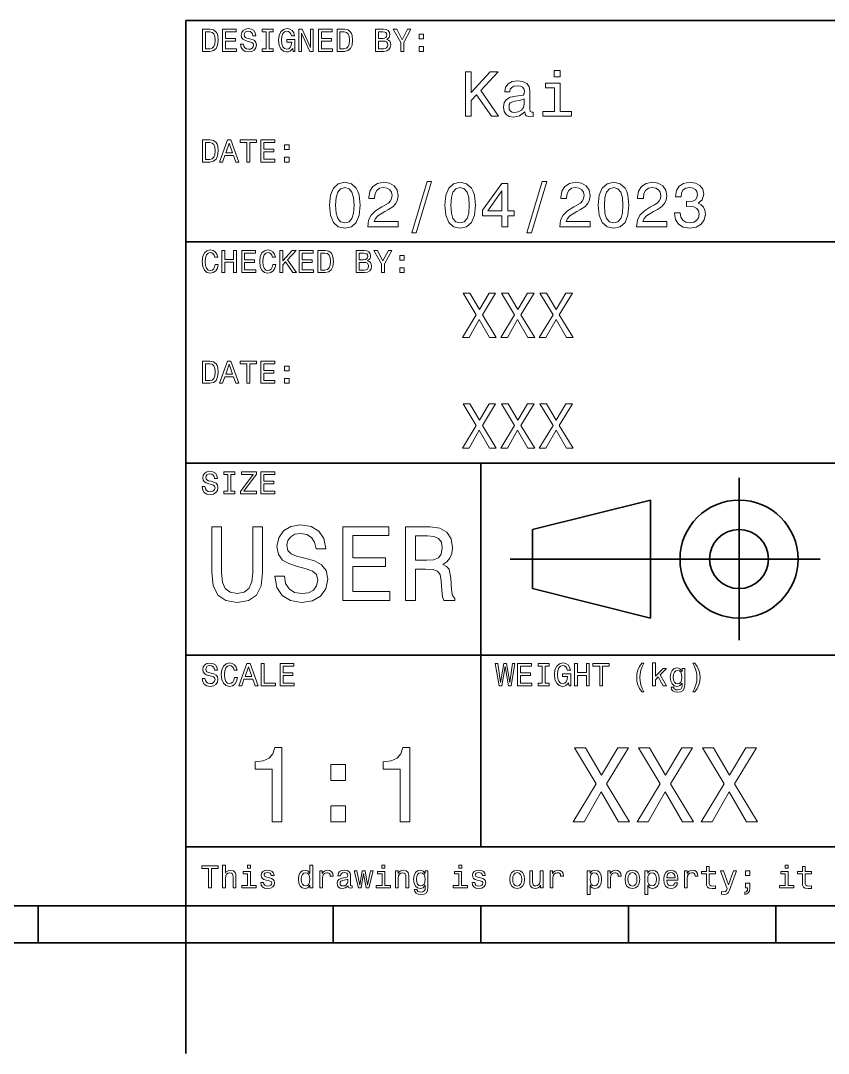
# Model space of a CAD drawing. Extents: x 0 to 400, y 0 to 350.
# Drawn here: x 188.8 to 243.6, y 0 to 70 of the extents above; entities that cross this region are included whole.
import ezdxf

# ---------------------------------------------------------------- set-up
doc = ezdxf.new("R2010")
doc.units = 0

msp = doc.modelspace()

# ---------------------------------------------------------------- linework, layer by layer
at = {"color": 7, "lineweight": 35}
for p, q in [((200, 10), (200, 70)), ((200, 70), (390, 70)), ((200, 55), (245, 55)), ((200, 40), (245, 40)), ((220, 14), (220, 40)), ((237.5, 28), (237.5, 39)), ((223.5, 35.5), (231.5, 37.5)), ((231.5, 37.5), (231.5, 29.5)), ((223.5, 31.5), (223.5, 35.5)), ((222, 33.5), (243, 33.5)), ((231.5, 29.5), (223.5, 31.5)), ((200, 27), (245, 27)), ((200, 14), (365, 14)), ((10, 10), (390, 10)), ((190, 10), (190, 7.5)), ((200, 10), (200, 0)), ((200, 10), (390, 10)), ((210, 10), (210, 7.5)), ((220, 10), (220, 7.5)), ((230, 10), (230, 7.5)), ((240, 10), (240, 7.5)), ((100, 7.5), (300, 7.5))]:
    msp.add_line(p, q, dxfattribs=at)
at = {"color": 7, "lineweight": 13}
for points in [[(201.648422, 69.418587), (201.149139, 69.418587), (201.149139, 67.918587), (201.648422, 67.918587), (201.884003, 67.966141), (202.059082, 68.110947), (202.167145, 68.346542), (202.206055, 68.668587), (202.171463, 68.997116), (202.128235, 69.126801), (202.067719, 69.230545), (201.892654, 69.371033), (201.778091, 69.405617)], [(202.497833, 67.918587), (203.448853, 67.918587), (203.448853, 68.100143), (202.696686, 68.100143), (202.696686, 68.60807), (203.366714, 68.60807), (203.366714, 68.78746), (202.696686, 68.78746), (202.696686, 69.23703), (203.431549, 69.23703), (203.431549, 69.418587), (202.497833, 69.418587)], [(203.911377, 68.413544), (203.714691, 68.413544), (203.757919, 68.184441), (203.865997, 68.015846), (204.032425, 67.914261), (204.257202, 67.877518), (204.479828, 67.912102), (204.646255, 68.007202), (204.752167, 68.156342), (204.791061, 68.353027), (204.758652, 68.530258), (204.667862, 68.644814), (204.520889, 68.720459), (204.324203, 68.776657), (204.155624, 68.817719), (204.045395, 68.865273), (203.982712, 68.934441), (203.963257, 69.042503), (203.982712, 69.139771), (204.03891, 69.213257), (204.125366, 69.26297), (204.244232, 69.280258), (204.36528, 69.258644), (204.460373, 69.200287), (204.523056, 69.103027), (204.553314, 68.971184), (204.75, 68.971184), (204.75, 68.975502), (204.715424, 69.178673), (204.613831, 69.329971), (204.453888, 69.425072), (204.237747, 69.457489), (204.043228, 69.425072), (203.891937, 69.33429), (203.794662, 69.193802), (203.760086, 69.012245), (203.788177, 68.850143), (203.870316, 68.739914), (204, 68.666428), (204.177231, 68.610229), (204.35231, 68.560516), (204.484146, 68.51297), (204.564117, 68.443802), (204.592224, 68.331413), (204.566284, 68.216858), (204.499283, 68.130402), (204.39769, 68.07637), (204.265854, 68.059074), (204.118881, 68.082855), (204.006485, 68.152016), (203.935165, 68.264404)], [(205.454605, 68.100143), (205.177948, 68.100143), (205.177948, 67.918587), (205.930115, 67.918587), (205.930115, 68.100143), (205.653458, 68.100143), (205.653458, 69.23703), (205.930115, 69.23703), (205.930115, 69.418587), (205.177948, 69.418587), (205.177948, 69.23703), (205.454605, 69.23703)], [(207.250717, 68.119598), (207.28746, 67.918587), (207.395538, 67.918587), (207.395538, 68.729103), (206.848709, 68.729103), (206.848709, 68.545387), (207.185883, 68.545387), (207.185883, 68.532417), (207.159943, 68.333572), (207.090775, 68.1866), (206.984863, 68.093658), (206.853027, 68.0634), (206.706055, 68.102303), (206.591492, 68.219017), (206.518005, 68.411385), (206.492081, 68.675072), (206.515854, 68.9366), (206.58934, 69.12896), (206.706055, 69.245674), (206.863831, 69.286743), (206.971909, 69.265129), (207.060516, 69.204613), (207.125366, 69.103027), (207.162109, 68.966858), (207.376083, 68.966858), (207.319885, 69.174347), (207.213974, 69.329971), (207.064835, 69.425072), (206.876801, 69.459656), (206.630402, 69.405617), (206.444519, 69.247841), (206.325653, 68.999275), (206.284576, 68.668587), (206.325653, 68.335732), (206.444519, 68.087173), (206.619598, 67.92939), (206.840057, 67.877518), (206.963257, 67.894814), (207.073486, 67.938042), (207.168594, 68.013687)], [(207.663544, 67.918587), (207.842941, 67.918587), (207.842941, 69.148415), (208.417862, 67.918587), (208.649139, 67.918587), (208.649139, 69.418587), (208.467575, 69.418587), (208.467575, 68.188759), (207.899139, 69.418587), (207.663544, 69.418587)], [(209.003601, 67.918587), (209.954605, 67.918587), (209.954605, 68.100143), (209.202454, 68.100143), (209.202454, 68.60807), (209.872482, 68.60807), (209.872482, 68.78746), (209.202454, 68.78746), (209.202454, 69.23703), (209.937317, 69.23703), (209.937317, 69.418587), (209.003601, 69.418587)], [(210.756485, 69.418587), (210.257202, 69.418587), (210.257202, 67.918587), (210.756485, 67.918587), (210.992081, 67.966141), (211.167145, 68.110947), (211.275223, 68.346542), (211.314117, 68.668587), (211.279541, 68.997116), (211.236313, 69.126801), (211.175797, 69.230545), (211.000717, 69.371033), (210.886169, 69.405617)], [(213.631119, 68.729103), (213.782425, 68.854469), (213.82132, 68.938759), (213.83429, 69.042503), (213.806198, 69.204613), (213.721909, 69.321327), (213.585739, 69.392647), (213.395538, 69.418587), (212.861679, 69.418587), (212.861679, 67.918587), (213.425797, 67.918587), (213.626801, 67.948845), (213.77594, 68.03746), (213.868881, 68.177956), (213.901306, 68.368156), (213.881851, 68.495674), (213.829971, 68.601585), (213.745682, 68.67939)], [(214.77449, 67.918587), (214.77449, 68.525932), (215.267288, 69.420746), (215.042511, 69.420746), (214.672913, 68.709656), (214.298996, 69.420746), (214.059082, 69.420746), (214.573486, 68.51297), (214.573486, 67.918587)], [(201.633286, 69.239189), (201.797546, 69.206772), (201.909943, 69.107346), (201.976944, 68.930115), (201.998566, 68.668587), (201.974777, 68.415703), (201.907776, 68.238472), (201.793228, 68.132561), (201.633286, 68.097984), (201.350143, 68.097984), (201.350143, 69.239189)], [(210.741348, 69.239189), (210.905624, 69.206772), (211.018005, 69.107346), (211.085022, 68.930115), (211.106628, 68.668587), (211.082855, 68.415703), (211.015854, 68.238472), (210.901291, 68.132561), (210.741348, 68.097984), (210.458221, 68.097984), (210.458221, 69.239189)], [(213.354462, 68.796112), (213.060516, 68.796112), (213.060516, 69.239189), (213.371765, 69.239189), (213.48848, 69.226227), (213.570602, 69.187317), (213.620316, 69.120316), (213.637604, 69.020889), (213.618164, 68.921471), (213.566284, 68.852303), (213.477661, 68.809074)], [(213.402023, 68.097984), (213.060516, 68.097984), (213.060516, 68.614555), (213.382568, 68.614555), (213.518738, 68.599426), (213.615997, 68.554031), (213.674347, 68.476227), (213.693802, 68.363831), (213.674347, 68.244957), (213.620316, 68.162827), (213.529541, 68.113113)], [(215.814117, 68.757202), (216.112396, 68.757202), (216.112396, 69.079247), (215.814117, 69.079247)], [(215.814117, 67.918587), (216.112396, 67.918587), (216.112396, 68.240631), (215.814117, 68.240631)], [(218.959656, 63.520172), (219.357346, 63.520172), (219.357346, 64.587898), (219.711823, 64.9683), (220.719025, 63.520172), (221.203171, 63.520172), (219.992798, 65.257927), (221.168594, 66.520172), (220.641205, 66.520172), (219.357346, 65.132561), (219.357346, 66.520172), (218.959656, 66.520172)], [(225.383286, 66.623917), (224.981262, 66.623917), (224.981262, 66.191643), (225.383286, 66.191643)], [(222.984146, 63.822765), (222.984146, 63.809799), (223.005768, 63.662823), (223.070602, 63.559078), (223.342941, 63.476944), (223.554749, 63.511528), (223.554749, 63.805473), (223.463974, 63.792507), (223.342941, 63.848701), (223.32132, 64.021614), (223.32132, 65.223343), (223.269455, 65.530258), (223.118164, 65.746399), (222.854462, 65.876083), (222.482712, 65.92363), (222.119598, 65.871758), (221.851593, 65.724785), (221.682999, 65.495674), (221.626801, 65.193085), (221.626801, 65.167145), (221.968307, 65.167145), (221.998566, 65.348701), (222.093658, 65.478386), (222.249283, 65.556198), (222.469742, 65.586456), (222.681564, 65.564842), (222.832855, 65.5), (222.92363, 65.387604), (222.953888, 65.231987), (222.9366, 65.05043), (222.867432, 64.959656), (222.694519, 64.916428), (222.370316, 64.881844), (221.998566, 64.804031), (221.734879, 64.665703), (221.579254, 64.44957), (221.531708, 64.129684), (221.574936, 63.844379), (221.708939, 63.632565), (221.925079, 63.498558), (222.223343, 63.451008), (222.625366, 63.541786)], [(225.370316, 63.840057), (225.370316, 65.763687), (224.393372, 65.763687), (224.393372, 65.439484), (224.989914, 65.439484), (224.989914, 63.840057), (224.211823, 63.840057), (224.211823, 63.520172), (226.157059, 63.520172), (226.157059, 63.840057)], [(222.940918, 64.332855), (222.889053, 64.10807), (222.750717, 63.935158), (222.543228, 63.822765), (222.288177, 63.783859), (222.123917, 63.805473), (222.007202, 63.874638), (221.933716, 63.995678), (221.912109, 64.164261), (221.929398, 64.315559), (221.998566, 64.42363), (222.275223, 64.54467), (222.625366, 64.596542), (222.940918, 64.700287)], [(201.648422, 61.918587), (201.149139, 61.918587), (201.149139, 60.418587), (201.648422, 60.418587), (201.884003, 60.466137), (202.059082, 60.61095), (202.167145, 60.846542), (202.206055, 61.168587), (202.171463, 61.497116), (202.128235, 61.626801), (202.067719, 61.730545), (201.892654, 61.871037), (201.778091, 61.905617)], [(201.633286, 61.739193), (201.797546, 61.706772), (201.909943, 61.607349), (201.976944, 61.430115), (201.998566, 61.168587), (201.974777, 60.915707), (201.907776, 60.738472), (201.793228, 60.632565), (201.633286, 60.59798), (201.350143, 60.59798), (201.350143, 61.739193)], [(202.294662, 60.418587), (202.493515, 60.418587), (202.651291, 60.859509), (203.25, 60.859509), (203.407776, 60.418587), (203.610947, 60.418587), (203.061966, 61.92075), (202.841492, 61.92075)], [(202.720459, 61.043228), (202.951736, 61.704609), (203.182999, 61.043228)], [(204.153458, 60.418587), (204.35231, 60.418587), (204.35231, 61.73703), (204.806198, 61.73703), (204.806198, 61.918587), (203.697403, 61.918587), (203.697403, 61.73703), (204.153458, 61.73703)], [(205.100143, 60.418587), (206.051147, 60.418587), (206.051147, 60.600143), (205.298996, 60.600143), (205.298996, 61.108067), (205.969025, 61.108067), (205.969025, 61.287464), (205.298996, 61.287464), (205.298996, 61.73703), (206.033859, 61.73703), (206.033859, 61.918587), (205.100143, 61.918587)], [(206.706055, 61.257202), (207.004318, 61.257202), (207.004318, 61.57925), (206.706055, 61.57925)], [(206.706055, 60.418587), (207.004318, 60.418587), (207.004318, 60.740631), (206.706055, 60.740631)], [(209.747833, 57.485592), (209.812668, 56.806915), (210.015839, 56.322765), (210.340042, 56.028816), (210.789612, 55.933716), (211.234863, 56.028816), (211.559067, 56.322765), (211.757919, 56.806915), (211.827087, 57.485592), (211.757919, 58.159943), (211.675781, 58.427952), (211.559067, 58.648415), (211.234863, 58.942364), (210.789612, 59.041786), (210.340042, 58.942364), (210.015839, 58.644093), (209.812668, 58.159943)], [(212.337173, 56.020172), (214.399124, 56.020172), (214.399124, 56.39193), (212.76944, 56.39193), (212.860229, 56.5951), (213.015839, 56.763687), (213.495667, 57.070606), (213.750717, 57.200287), (214.036011, 57.386166), (214.239182, 57.602306), (214.355896, 57.857349), (214.399124, 58.146973), (214.325638, 58.510086), (214.122467, 58.795387), (213.811234, 58.976944), (213.40921, 59.041786), (212.994232, 58.9683), (212.678665, 58.765129), (212.475494, 58.440922), (212.406326, 58.012966), (212.406326, 57.95245), (212.799698, 57.95245), (212.799698, 57.98703), (212.838608, 58.280979), (212.955322, 58.497116), (213.141205, 58.635445), (213.387604, 58.682995), (213.638321, 58.639771), (213.824203, 58.5317), (213.945236, 58.363113), (213.988464, 58.151295), (213.958206, 57.95245), (213.876068, 57.783859), (213.737747, 57.636887), (213.547546, 57.507202), (213.292496, 57.368874), (212.868866, 57.100864), (212.570602, 56.815559), (212.393356, 56.469738), (212.337173, 56.033142)], [(215.31987, 55.618156), (215.618149, 55.618156), (216.664261, 59.102306), (216.361664, 59.102306)], [(217.554749, 57.485592), (217.619583, 56.806915), (217.822754, 56.322765), (218.146973, 56.028816), (218.596527, 55.933716), (219.041779, 56.028816), (219.365982, 56.322765), (219.564835, 56.806915), (219.634003, 57.485592), (219.564835, 58.159943), (219.482697, 58.427952), (219.365982, 58.648415), (219.041779, 58.942364), (218.596527, 59.041786), (218.146973, 58.942364), (217.822754, 58.644093), (217.619583, 58.159943)], [(221.436584, 56.020172), (221.825638, 56.020172), (221.825638, 56.763687), (222.253601, 56.763687), (222.253601, 57.109509), (221.825638, 57.109509), (221.825638, 58.95533), (221.432266, 58.95533), (220.118149, 57.144093), (220.118149, 56.763687), (221.436584, 56.763687)], [(223.126801, 55.618156), (223.425064, 55.618156), (224.471176, 59.102306), (224.168579, 59.102306)], [(225.348694, 56.020172), (227.41066, 56.020172), (227.41066, 56.39193), (225.780975, 56.39193), (225.87175, 56.5951), (226.027374, 56.763687), (226.507202, 57.070606), (226.762238, 57.200287), (227.047546, 57.386166), (227.250717, 57.602306), (227.367432, 57.857349), (227.41066, 58.146973), (227.337173, 58.510086), (227.134003, 58.795387), (226.822754, 58.976944), (226.420746, 59.041786), (226.005753, 58.9683), (225.690186, 58.765129), (225.48703, 58.440922), (225.417862, 58.012966), (225.417862, 57.95245), (225.811234, 57.95245), (225.811234, 57.98703), (225.850128, 58.280979), (225.966858, 58.497116), (226.152725, 58.635445), (226.399124, 58.682995), (226.649841, 58.639771), (226.835724, 58.5317), (226.956757, 58.363113), (227, 58.151295), (226.969727, 57.95245), (226.887604, 57.783859), (226.749268, 57.636887), (226.559067, 57.507202), (226.304031, 57.368874), (225.880402, 57.100864), (225.582123, 56.815559), (225.404892, 56.469738), (225.348694, 56.033142)], [(227.963974, 57.485592), (228.028809, 56.806915), (228.231979, 56.322765), (228.556183, 56.028816), (229.005753, 55.933716), (229.451004, 56.028816), (229.775208, 56.322765), (229.97406, 56.806915), (230.043213, 57.485592), (229.97406, 58.159943), (229.891922, 58.427952), (229.775208, 58.648415), (229.451004, 58.942364), (229.005753, 59.041786), (228.556183, 58.942364), (228.231979, 58.644093), (228.028809, 58.159943)], [(230.553314, 56.020172), (232.615265, 56.020172), (232.615265, 56.39193), (230.98558, 56.39193), (231.076355, 56.5951), (231.231979, 56.763687), (231.711807, 57.070606), (231.966858, 57.200287), (232.252151, 57.386166), (232.455322, 57.602306), (232.572037, 57.857349), (232.615265, 58.146973), (232.541779, 58.510086), (232.338608, 58.795387), (232.027374, 58.976944), (231.625351, 59.041786), (231.210373, 58.9683), (230.894806, 58.765129), (230.691635, 58.440922), (230.622467, 58.012966), (230.622467, 57.95245), (231.015839, 57.95245), (231.015839, 57.98703), (231.054749, 58.280979), (231.171463, 58.497116), (231.357346, 58.635445), (231.603745, 58.682995), (231.854462, 58.639771), (232.040344, 58.5317), (232.161377, 58.363113), (232.204605, 58.151295), (232.174347, 57.95245), (232.092209, 57.783859), (231.953888, 57.636887), (231.763687, 57.507202), (231.508636, 57.368874), (231.085007, 57.100864), (230.786743, 56.815559), (230.609497, 56.469738), (230.553314, 56.033142)], [(233.121033, 56.962536), (233.121033, 56.932278), (233.190201, 56.517292), (233.393372, 56.206051), (233.713257, 56.007202), (234.136887, 55.933716), (234.586456, 56.007202), (234.92363, 56.197407), (235.139771, 56.5), (235.217575, 56.88905), (235.182983, 57.144093), (235.087891, 57.351585), (234.932266, 57.511528), (234.724777, 57.628242), (235.005753, 57.861671), (235.105179, 58.233429), (235.040344, 58.570606), (234.854462, 58.825649), (234.551865, 58.985592), (234.136887, 59.041786), (233.747833, 58.972622), (233.449554, 58.782421), (233.255035, 58.479828), (233.190201, 58.077808), (233.190201, 58.04755), (233.574921, 58.04755), (233.609497, 58.324207), (233.721893, 58.523056), (233.903458, 58.644093), (234.158493, 58.687321), (234.383286, 58.652737), (234.547546, 58.561958), (234.646973, 58.414986), (234.685867, 58.216137), (234.646973, 58.004322), (234.543228, 57.861671), (234.361664, 57.775215), (234.115265, 57.749279), (233.946686, 57.753601), (233.946686, 57.412102), (234.158493, 57.42075), (234.430832, 57.381844), (234.634003, 57.278099), (234.755035, 57.109509), (234.798264, 56.88905), (234.750717, 56.638329), (234.625351, 56.45245), (234.426514, 56.335735), (234.162811, 56.296829), (233.890488, 56.340057), (233.691635, 56.469738), (233.566284, 56.677231), (233.518723, 56.962536)], [(210.162811, 57.485592), (210.197403, 58.008644), (210.305466, 58.384727), (210.499985, 58.605186), (210.789612, 58.682995), (211.074921, 58.605186), (211.26944, 58.384727), (211.377518, 58.008644), (211.412094, 57.485592), (211.377518, 56.958214), (211.26944, 56.58213), (211.074921, 56.361671), (210.789612, 56.288185), (210.499985, 56.361671), (210.305466, 56.58213), (210.197403, 56.958214)], [(217.969727, 57.485592), (218.004318, 58.008644), (218.112381, 58.384727), (218.306915, 58.605186), (218.596527, 58.682995), (218.881836, 58.605186), (219.076355, 58.384727), (219.184433, 58.008644), (219.219009, 57.485592), (219.184433, 56.958214), (219.076355, 56.58213), (218.881836, 56.361671), (218.596527, 56.288185), (218.306915, 56.361671), (218.112381, 56.58213), (218.004318, 56.958214)], [(220.481262, 57.109509), (221.436584, 58.453888), (221.436584, 57.109509)], [(228.378952, 57.485592), (228.413544, 58.008644), (228.521606, 58.384727), (228.716125, 58.605186), (229.005753, 58.682995), (229.291061, 58.605186), (229.48558, 58.384727), (229.593658, 58.008644), (229.628235, 57.485592), (229.593658, 56.958214), (229.48558, 56.58213), (229.291061, 56.361671), (229.005753, 56.288185), (228.716125, 56.361671), (228.521606, 56.58213), (228.413544, 56.958214)], [(202.000717, 53.476223), (201.957489, 53.294666), (201.886169, 53.164986), (201.786743, 53.085014), (201.670029, 53.059078), (201.529541, 53.09798), (201.419312, 53.214695), (201.345825, 53.4049), (201.322052, 53.668587), (201.345825, 53.930115), (201.417145, 54.122478), (201.527374, 54.239193), (201.670029, 54.280258), (201.773773, 54.258644), (201.862396, 54.198124), (201.931549, 54.100864), (201.979111, 53.966858), (202.184433, 53.966858), (202.119598, 54.172188), (202.007202, 54.327808), (201.853745, 54.425072), (201.670029, 54.459652), (201.440918, 54.405617), (201.265854, 54.254322), (201.153458, 54.005764), (201.114548, 53.668587), (201.153458, 53.331409), (201.265854, 53.082851), (201.440918, 52.929394), (201.670029, 52.877522), (201.871033, 52.918587), (202.033142, 53.033138), (202.14769, 53.22118), (202.208206, 53.476223)], [(202.450287, 52.918587), (202.651291, 52.918587), (202.651291, 53.623199), (203.252167, 53.623199), (203.252167, 52.918587), (203.451004, 52.918587), (203.451004, 54.418587), (203.252167, 54.418587), (203.252167, 53.806915), (202.651291, 53.806915), (202.651291, 54.418587), (202.450287, 54.418587)], [(203.798996, 52.918587), (204.75, 52.918587), (204.75, 53.100143), (203.997833, 53.100143), (203.997833, 53.608067), (204.667862, 53.608067), (204.667862, 53.787464), (203.997833, 53.787464), (203.997833, 54.23703), (204.732712, 54.23703), (204.732712, 54.418587), (203.798996, 54.418587)], [(205.904175, 53.476223), (205.860947, 53.294666), (205.789627, 53.164986), (205.690201, 53.085014), (205.573486, 53.059078), (205.432999, 53.09798), (205.322769, 53.214695), (205.249283, 53.4049), (205.22551, 53.668587), (205.249283, 53.930115), (205.320602, 54.122478), (205.430832, 54.239193), (205.573486, 54.280258), (205.677231, 54.258644), (205.765854, 54.198124), (205.835022, 54.100864), (205.882568, 53.966858), (206.087891, 53.966858), (206.023056, 54.172188), (205.91066, 54.327808), (205.757202, 54.425072), (205.573486, 54.459652), (205.344376, 54.405617), (205.169312, 54.254322), (205.056915, 54.005764), (205.018005, 53.668587), (205.056915, 53.331409), (205.169312, 53.082851), (205.344376, 52.929394), (205.573486, 52.877522), (205.77449, 52.918587), (205.9366, 53.033138), (206.051147, 53.22118), (206.111679, 53.476223)], [(206.386169, 52.918587), (206.585022, 52.918587), (206.585022, 53.45245), (206.762253, 53.642651), (207.265854, 52.918587), (207.507919, 52.918587), (206.90274, 53.787464), (207.490631, 54.418587), (207.226944, 54.418587), (206.585022, 53.724781), (206.585022, 54.418587), (206.386169, 54.418587)], [(207.702454, 52.918587), (208.653458, 52.918587), (208.653458, 53.100143), (207.901291, 53.100143), (207.901291, 53.608067), (208.57132, 53.608067), (208.57132, 53.787464), (207.901291, 53.787464), (207.901291, 54.23703), (208.636169, 54.23703), (208.636169, 54.418587), (207.702454, 54.418587)], [(209.455338, 54.418587), (208.956055, 54.418587), (208.956055, 52.918587), (209.455338, 52.918587), (209.690918, 52.966137), (209.865997, 53.11095), (209.97406, 53.346542), (210.01297, 53.668587), (209.978394, 53.997116), (209.935165, 54.126801), (209.874634, 54.230545), (209.69957, 54.371037), (209.585022, 54.405617)], [(209.440201, 54.239193), (209.604462, 54.206772), (209.716858, 54.107349), (209.783859, 53.930115), (209.805481, 53.668587), (209.781708, 53.415707), (209.714691, 53.238472), (209.600143, 53.132565), (209.440201, 53.09798), (209.157059, 53.09798), (209.157059, 54.239193)], [(212.329971, 53.729107), (212.481262, 53.854465), (212.520172, 53.938759), (212.533142, 54.042507), (212.505051, 54.204609), (212.420746, 54.321323), (212.284576, 54.392651), (212.094376, 54.418587), (211.560516, 54.418587), (211.560516, 52.918587), (212.124634, 52.918587), (212.325653, 52.948845), (212.474792, 53.037464), (212.567719, 53.177952), (212.600143, 53.368153), (212.580688, 53.495678), (212.528824, 53.601585), (212.444519, 53.679394)], [(212.053314, 53.796108), (211.759369, 53.796108), (211.759369, 54.239193), (212.070602, 54.239193), (212.187317, 54.226223), (212.269455, 54.187317), (212.319168, 54.120316), (212.336456, 54.020893), (212.317001, 53.921467), (212.265137, 53.852303), (212.176514, 53.809078)], [(213.473343, 52.918587), (213.473343, 53.525936), (213.966141, 54.42075), (213.741364, 54.42075), (213.371765, 53.709652), (212.997833, 54.42075), (212.757919, 54.42075), (213.272339, 53.512966), (213.272339, 52.918587)], [(214.51297, 53.757202), (214.811249, 53.757202), (214.811249, 54.07925), (214.51297, 54.07925)], [(212.100861, 53.09798), (211.759369, 53.09798), (211.759369, 53.614552), (212.081421, 53.614552), (212.217575, 53.599422), (212.31485, 53.554035), (212.373199, 53.476223), (212.392654, 53.363831), (212.373199, 53.244957), (212.319168, 53.162823), (212.228394, 53.11311)], [(214.51297, 52.918587), (214.811249, 52.918587), (214.811249, 53.240631), (214.51297, 53.240631)], [(218.752167, 48.520172), (219.206055, 48.520172), (219.893372, 49.734871), (220.593658, 48.520172), (221.05188, 48.520172), (220.113831, 50.0634), (221.004318, 51.524494), (220.567719, 51.524494), (219.906342, 50.413544), (219.257919, 51.524494), (218.804031, 51.524494), (219.690201, 50.059078)], [(221.354462, 48.520172), (221.808365, 48.520172), (222.495682, 49.734871), (223.195969, 48.520172), (223.654175, 48.520172), (222.716141, 50.0634), (223.606628, 51.524494), (223.170029, 51.524494), (222.508652, 50.413544), (221.860229, 51.524494), (221.406342, 51.524494), (222.292511, 50.059078)], [(223.956772, 48.520172), (224.41066, 48.520172), (225.097977, 49.734871), (225.798279, 48.520172), (226.256485, 48.520172), (225.318451, 50.0634), (226.208939, 51.524494), (225.772339, 51.524494), (225.110947, 50.413544), (224.46254, 51.524494), (224.008652, 51.524494), (224.894806, 50.059078)], [(201.648422, 46.918587), (201.149139, 46.918587), (201.149139, 45.418587), (201.648422, 45.418587), (201.884003, 45.466137), (202.059082, 45.61095), (202.167145, 45.846542), (202.206055, 46.168587), (202.171463, 46.497116), (202.128235, 46.626801), (202.067719, 46.730545), (201.892654, 46.871037), (201.778091, 46.905617)], [(202.294662, 45.418587), (202.493515, 45.418587), (202.651291, 45.859509), (203.25, 45.859509), (203.407776, 45.418587), (203.610947, 45.418587), (203.061966, 46.92075), (202.841492, 46.92075)], [(204.153458, 45.418587), (204.35231, 45.418587), (204.35231, 46.73703), (204.806198, 46.73703), (204.806198, 46.918587), (203.697403, 46.918587), (203.697403, 46.73703), (204.153458, 46.73703)], [(205.100143, 45.418587), (206.051147, 45.418587), (206.051147, 45.600143), (205.298996, 45.600143), (205.298996, 46.108067), (205.969025, 46.108067), (205.969025, 46.287464), (205.298996, 46.287464), (205.298996, 46.73703), (206.033859, 46.73703), (206.033859, 46.918587), (205.100143, 46.918587)], [(201.633286, 46.739193), (201.797546, 46.706772), (201.909943, 46.607349), (201.976944, 46.430115), (201.998566, 46.168587), (201.974777, 45.915707), (201.907776, 45.738472), (201.793228, 45.632565), (201.633286, 45.59798), (201.350143, 45.59798), (201.350143, 46.739193)], [(202.720459, 46.043228), (202.951736, 46.704609), (203.182999, 46.043228)], [(206.706055, 46.257202), (207.004318, 46.257202), (207.004318, 46.57925), (206.706055, 46.57925)], [(206.706055, 45.418587), (207.004318, 45.418587), (207.004318, 45.740631), (206.706055, 45.740631)], [(218.752167, 41.020172), (219.206055, 41.020172), (219.893372, 42.234871), (220.593658, 41.020172), (221.05188, 41.020172), (220.113831, 42.5634), (221.004318, 44.024494), (220.567719, 44.024494), (219.906342, 42.913544), (219.257919, 44.024494), (218.804031, 44.024494), (219.690201, 42.559078)], [(221.354462, 41.020172), (221.808365, 41.020172), (222.495682, 42.234871), (223.195969, 41.020172), (223.654175, 41.020172), (222.716141, 42.5634), (223.606628, 44.024494), (223.170029, 44.024494), (222.508652, 42.913544), (221.860229, 44.024494), (221.406342, 44.024494), (222.292511, 42.559078)], [(223.956772, 41.020172), (224.41066, 41.020172), (225.097977, 42.234871), (225.798279, 41.020172), (226.256485, 41.020172), (225.318451, 42.5634), (226.208939, 44.024494), (225.772339, 44.024494), (225.110947, 42.913544), (224.46254, 44.024494), (224.008652, 44.024494), (224.894806, 42.559078)], [(201.309082, 38.413544), (201.112396, 38.413544), (201.155624, 38.184437), (201.263687, 38.01585), (201.430115, 37.914265), (201.654892, 37.877522), (201.877518, 37.912102), (202.043945, 38.007202), (202.149857, 38.156338), (202.188766, 38.353024), (202.156342, 38.530258), (202.065567, 38.64481), (201.918594, 38.720459), (201.721909, 38.776657), (201.553314, 38.817722), (201.443085, 38.865273), (201.380402, 38.934437), (201.360947, 39.042507), (201.380402, 39.139767), (201.4366, 39.213257), (201.523056, 39.262966), (201.641937, 39.280258), (201.76297, 39.258644), (201.858063, 39.200287), (201.920746, 39.103024), (201.951004, 38.97118), (202.14769, 38.97118), (202.14769, 38.975502), (202.113113, 39.178673), (202.01152, 39.329971), (201.851578, 39.425072), (201.635452, 39.457493), (201.440918, 39.425072), (201.289627, 39.334293), (201.192368, 39.193802), (201.157776, 39.012245), (201.185883, 38.850143), (201.268005, 38.739914), (201.39769, 38.666424), (201.574921, 38.610229), (201.75, 38.560516), (201.881851, 38.512966), (201.961823, 38.443802), (201.989914, 38.331409), (201.963974, 38.216858), (201.896973, 38.130402), (201.795395, 38.076366), (201.663544, 38.059078), (201.516571, 38.082851), (201.404175, 38.152016), (201.332855, 38.264408)], [(202.85231, 38.100143), (202.575653, 38.100143), (202.575653, 37.918587), (203.327805, 37.918587), (203.327805, 38.100143), (203.051147, 38.100143), (203.051147, 39.23703), (203.327805, 39.23703), (203.327805, 39.418587), (202.575653, 39.418587), (202.575653, 39.23703), (202.85231, 39.23703)], [(203.714691, 37.918587), (204.791061, 37.918587), (204.791061, 38.100143), (203.952454, 38.100143), (204.791061, 39.247837), (204.791061, 39.418587), (203.773056, 39.418587), (203.773056, 39.23703), (204.566284, 39.23703), (203.714691, 38.091496)], [(205.100143, 37.918587), (206.051147, 37.918587), (206.051147, 38.100143), (205.298996, 38.100143), (205.298996, 38.608067), (205.969025, 38.608067), (205.969025, 38.787464), (205.298996, 38.787464), (205.298996, 39.23703), (206.033859, 39.23703), (206.033859, 39.418587), (205.100143, 39.418587)], [(201.772339, 32.602306), (201.873199, 31.701729), (202.190201, 31.06052), (202.723343, 30.693085), (203.494247, 30.5634), (204.257935, 30.693085), (204.791077, 31.06052), (205.108078, 31.694525), (205.216141, 32.602306), (205.216141, 35.700287), (204.546112, 35.700287), (204.546112, 32.566284), (204.481277, 31.953892), (204.286743, 31.51441), (203.955338, 31.255043), (203.494247, 31.168589), (203.018738, 31.255043), (202.687317, 31.51441), (202.492798, 31.946686), (202.435165, 32.566284), (202.435165, 35.700287), (201.772339, 35.700287)], [(206.693085, 32.350143), (206.037476, 32.350143), (206.181564, 31.586456), (206.541794, 31.024496), (207.096542, 30.685879), (207.845825, 30.5634), (208.587906, 30.678675), (209.142654, 30.995678), (209.495682, 31.492796), (209.625366, 32.148415), (209.517303, 32.739193), (209.214706, 33.121037), (208.724792, 33.373199), (208.069168, 33.56052), (207.507202, 33.697407), (207.139771, 33.855907), (206.930847, 34.086456), (206.865997, 34.446686), (206.930847, 34.770893), (207.118164, 35.01585), (207.406342, 35.181557), (207.802597, 35.239193), (208.206055, 35.167149), (208.523056, 34.972622), (208.731995, 34.648415), (208.832855, 34.208935), (209.48848, 34.208935), (209.48848, 34.223343), (209.373199, 34.900578), (209.034592, 35.4049), (208.50145, 35.721901), (207.780991, 35.829971), (207.132568, 35.721901), (206.62825, 35.419308), (206.304047, 34.951008), (206.188766, 34.345821), (206.282425, 33.805477), (206.556198, 33.438042), (206.98848, 33.193085), (207.579254, 33.005764), (208.162827, 32.840057), (208.60231, 32.681557), (208.868881, 32.451008), (208.96254, 32.07637), (208.876083, 31.694525), (208.65274, 31.406342), (208.314133, 31.226225), (207.874649, 31.168589), (207.384735, 31.247839), (207.010086, 31.478386), (206.772339, 31.853027)], [(210.655624, 30.700289), (213.825653, 30.700289), (213.825653, 31.305475), (211.318451, 31.305475), (211.318451, 32.998558), (213.55188, 32.998558), (213.55188, 33.596542), (211.318451, 33.596542), (211.318451, 35.0951), (213.768021, 35.0951), (213.768021, 35.700287), (210.655624, 35.700287)], [(214.899139, 30.700289), (215.569168, 30.700289), (215.569168, 32.811241), (216.253601, 32.811241), (216.757935, 32.789627), (217.074936, 32.688763), (217.247849, 32.451008), (217.319885, 32.025936), (217.355911, 31.377522), (217.399139, 30.95245), (217.485596, 30.700289), (218.242081, 30.700289), (218.242081, 30.837177), (218.07637, 31.038906), (218.018738, 31.413546), (217.968307, 32.220463), (217.845825, 32.818443), (217.680115, 33.005764), (217.420746, 33.142651), (217.708939, 33.322765), (217.910675, 33.574928), (218.040344, 33.89193), (218.083572, 34.273777), (217.982712, 34.878963), (217.694534, 35.332855), (217.219025, 35.606628), (216.570618, 35.700287), (214.899139, 35.700287)], [(216.383286, 35.087898), (216.822769, 35.04467), (217.132568, 34.907784), (217.327087, 34.655621), (217.391937, 34.259365), (217.319885, 33.841499), (217.125366, 33.589336), (216.793945, 33.459656), (216.340057, 33.42363), (215.569168, 33.42363), (215.569168, 35.087898)], [(201.309082, 25.413544), (201.112396, 25.413544), (201.155624, 25.184437), (201.263687, 25.015848), (201.430115, 24.914265), (201.654892, 24.87752), (201.877518, 24.912102), (202.043945, 25.007204), (202.149857, 25.15634), (202.188766, 25.353025), (202.156342, 25.530258), (202.065567, 25.644812), (201.918594, 25.720461), (201.721909, 25.776655), (201.553314, 25.817722), (201.443085, 25.865273), (201.380402, 25.934437), (201.360947, 26.042505), (201.380402, 26.139769), (201.4366, 26.213255), (201.523056, 26.262968), (201.641937, 26.280258), (201.76297, 26.258644), (201.858063, 26.200287), (201.920746, 26.103025), (201.951004, 25.97118), (202.14769, 25.97118), (202.14769, 25.975504), (202.113113, 26.178673), (202.01152, 26.329969), (201.851578, 26.425072), (201.635452, 26.457491), (201.440918, 26.425072), (201.289627, 26.334293), (201.192368, 26.193804), (201.157776, 26.012247), (201.185883, 25.850143), (201.268005, 25.739912), (201.39769, 25.666426), (201.574921, 25.610229), (201.75, 25.560518), (201.881851, 25.512968), (201.961823, 25.443804), (201.989914, 25.331411), (201.963974, 25.216858), (201.896973, 25.130402), (201.795395, 25.076368), (201.663544, 25.059076), (201.516571, 25.082851), (201.404175, 25.152016), (201.332855, 25.264408)], [(203.30188, 25.476223), (203.258652, 25.294668), (203.187317, 25.164984), (203.087891, 25.085012), (202.971176, 25.059076), (202.830688, 25.097982), (202.720459, 25.214697), (202.646973, 25.404898), (202.623199, 25.668587), (202.646973, 25.930115), (202.718292, 26.122477), (202.828537, 26.239193), (202.971176, 26.280258), (203.074921, 26.258644), (203.163544, 26.198126), (203.232712, 26.100864), (203.280258, 25.966858), (203.485596, 25.966858), (203.420746, 26.17219), (203.308365, 26.327808), (203.154892, 26.425072), (202.971176, 26.459654), (202.742081, 26.405619), (202.567001, 26.254322), (202.454605, 26.005762), (202.41571, 25.668587), (202.454605, 25.331411), (202.567001, 25.082851), (202.742081, 24.929394), (202.971176, 24.87752), (203.172195, 24.918587), (203.33429, 25.03314), (203.448853, 25.22118), (203.509369, 25.476223)], [(203.595825, 24.918587), (203.794662, 24.918587), (203.952454, 25.359509), (204.551147, 25.359509), (204.708939, 24.918587), (204.912109, 24.918587), (204.363113, 26.420748), (204.142654, 26.420748)], [(204.021606, 25.543226), (204.252884, 26.204609), (204.484146, 25.543226)], [(205.11528, 24.918587), (206.079254, 24.918587), (206.079254, 25.100143), (205.314117, 25.100143), (205.314117, 26.418587), (205.11528, 26.418587)], [(206.401291, 24.918587), (207.35231, 24.918587), (207.35231, 25.100143), (206.600143, 25.100143), (206.600143, 25.608068), (207.270172, 25.608068), (207.270172, 25.787462), (206.600143, 25.787462), (206.600143, 26.23703), (207.335022, 26.23703), (207.335022, 26.418587), (206.401291, 26.418587)], [(221.242081, 24.918587), (221.432281, 24.918587), (221.648422, 26.21974), (221.871033, 24.918587), (222.052597, 24.918587), (222.316284, 26.420748), (222.143372, 26.420748), (221.957489, 25.14337), (221.743515, 26.420748), (221.555481, 26.420748), (221.345825, 25.14337), (221.159943, 26.420748), (220.982712, 26.420748)], [(222.497833, 24.918587), (223.448853, 24.918587), (223.448853, 25.100143), (222.696686, 25.100143), (222.696686, 25.608068), (223.366714, 25.608068), (223.366714, 25.787462), (222.696686, 25.787462), (222.696686, 26.23703), (223.431549, 26.23703), (223.431549, 26.418587), (222.497833, 26.418587)], [(224.153458, 25.100143), (223.876801, 25.100143), (223.876801, 24.918587), (224.628967, 24.918587), (224.628967, 25.100143), (224.35231, 25.100143), (224.35231, 26.23703), (224.628967, 26.23703), (224.628967, 26.418587), (223.876801, 26.418587), (223.876801, 26.23703), (224.153458, 26.23703)], [(225.94957, 25.119595), (225.986313, 24.918587), (226.094376, 24.918587), (226.094376, 25.729105), (225.547546, 25.729105), (225.547546, 25.545387), (225.88472, 25.545387), (225.88472, 25.532419), (225.858795, 25.333572), (225.789627, 25.186598), (225.683716, 25.093658), (225.55188, 25.0634), (225.404907, 25.102304), (225.290344, 25.219019), (225.216858, 25.411383), (225.190918, 25.675072), (225.214691, 25.936598), (225.288177, 26.128962), (225.404907, 26.245676), (225.562683, 26.286743), (225.670746, 26.265129), (225.759369, 26.204609), (225.824203, 26.103025), (225.860947, 25.966858), (226.074921, 25.966858), (226.018738, 26.174351), (225.912827, 26.329969), (225.763687, 26.425072), (225.575653, 26.459654), (225.329254, 26.405619), (225.143372, 26.247837), (225.02449, 25.999279), (224.983429, 25.668587), (225.02449, 25.335733), (225.143372, 25.087175), (225.318451, 24.929394), (225.53891, 24.87752), (225.662109, 24.894812), (225.772339, 24.93804), (225.867432, 25.013687)], [(226.353745, 24.918587), (226.554749, 24.918587), (226.554749, 25.623198), (227.155624, 25.623198), (227.155624, 24.918587), (227.354462, 24.918587), (227.354462, 26.418587), (227.155624, 26.418587), (227.155624, 25.806915), (226.554749, 25.806915), (226.554749, 26.418587), (226.353745, 26.418587)], [(228.056915, 24.918587), (228.255768, 24.918587), (228.255768, 26.23703), (228.709656, 26.23703), (228.709656, 26.418587), (227.600861, 26.418587), (227.600861, 26.23703), (228.056915, 26.23703)], [(230.916428, 24.50144), (231.052597, 24.50144), (230.929398, 24.730547), (230.842941, 24.970459), (230.78891, 25.223341), (230.771606, 25.478386), (230.78891, 25.733429), (230.842941, 25.984148), (230.929398, 26.226223), (231.052597, 26.45533), (230.916428, 26.45533), (230.758652, 26.217579), (230.648422, 25.981987), (230.583572, 25.73559), (230.564117, 25.478386), (230.583572, 25.219019), (230.648422, 24.974783), (230.758652, 24.739191)], [(231.638336, 24.918587), (231.828537, 24.918587), (231.828537, 25.327087), (232.027374, 25.519451), (232.368881, 24.918587), (232.582855, 24.918587), (232.157059, 25.651297), (232.593658, 26.07925), (232.353745, 26.07925), (231.828537, 25.556194), (231.828537, 26.470461), (231.638336, 26.470461)], [(233.817001, 24.970459), (233.817001, 26.07925), (233.635452, 26.07925), (233.635452, 25.891209), (233.486313, 26.061958), (233.395538, 26.105186), (233.293945, 26.120316), (233.110229, 26.077087), (232.967575, 25.956051), (232.874634, 25.761526), (232.842224, 25.499998), (232.874634, 25.236311), (232.967575, 25.041786), (233.110229, 24.918587), (233.293945, 24.87752), (233.39769, 24.892651), (233.484146, 24.931555), (233.635452, 25.095819), (233.635452, 24.931555), (233.618164, 24.801872), (233.570602, 24.708933), (233.479828, 24.654898), (233.343658, 24.635445), (233.224792, 24.648415), (233.140488, 24.680834), (233.090775, 24.73703), (233.075653, 24.812679), (232.891937, 24.812679), (232.891937, 24.804033), (232.920029, 24.665705), (233.006485, 24.561958), (233.144806, 24.494955), (233.332855, 24.47118), (233.557632, 24.503601), (233.706772, 24.594379), (233.791061, 24.752161)], [(233.03891, 25.499998), (233.058365, 25.692362), (233.116714, 25.835012), (233.207489, 25.919308), (233.328537, 25.949566), (233.456055, 25.919308), (233.551147, 25.835012), (233.609512, 25.692362), (233.631119, 25.499998), (233.609512, 25.303312), (233.551147, 25.162823), (233.456055, 25.076368), (233.328537, 25.048269), (233.207489, 25.076368), (233.116714, 25.162823), (233.058365, 25.305475)], [(234.506485, 24.50144), (234.662109, 24.739191), (234.772339, 24.974783), (234.837173, 25.219019), (234.858795, 25.478386), (234.837173, 25.73559), (234.772339, 25.981987), (234.662109, 26.217579), (234.506485, 26.45533), (234.370316, 26.45533), (234.491364, 26.226223), (234.577805, 25.984148), (234.629684, 25.733429), (234.649139, 25.478386), (234.629684, 25.223341), (234.577805, 24.970459), (234.489197, 24.730547), (234.370316, 24.50144)], [(205.870316, 15.700288), (206.52594, 15.700288), (206.52594, 20.736311), (206.036026, 20.736311), (205.906342, 20.296829), (205.646973, 20.00144), (205.250717, 19.828529), (204.703171, 19.770893), (204.703171, 19.259365), (205.870316, 19.259365)], [(214.544662, 15.700288), (215.200287, 15.700288), (215.200287, 20.736311), (214.710373, 20.736311), (214.580688, 20.296829), (214.32132, 20.00144), (213.925064, 19.828529), (213.377518, 19.770893), (213.377518, 19.259365), (214.544662, 19.259365)], [(226.253601, 15.700288), (227.010086, 15.700288), (228.155609, 17.724783), (229.322769, 15.700288), (230.086456, 15.700288), (228.523056, 18.272333), (230.007202, 20.707493), (229.279541, 20.707493), (228.177231, 18.855907), (227.096542, 20.707493), (226.340057, 20.707493), (227.817001, 18.265129)], [(230.590775, 15.700288), (231.34726, 15.700288), (232.492798, 17.724783), (233.659943, 15.700288), (234.42363, 15.700288), (232.860229, 18.272333), (234.344376, 20.707493), (233.616714, 20.707493), (232.514404, 18.855907), (231.433716, 20.707493), (230.677231, 20.707493), (232.154175, 18.265129)], [(234.927948, 15.700288), (235.684433, 15.700288), (236.829971, 17.724783), (237.997116, 15.700288), (238.760803, 15.700288), (237.197403, 18.272333), (238.681549, 20.707493), (237.953888, 20.707493), (236.851578, 18.855907), (235.770889, 20.707493), (235.014404, 20.707493), (236.491348, 18.265129)], [(209.840057, 18.495676), (210.83429, 18.495676), (210.83429, 19.569164), (209.840057, 19.569164)], [(209.840057, 15.700288), (210.83429, 15.700288), (210.83429, 16.773775), (209.840057, 16.773775)], [(201.551147, 11.214337), (201.75, 11.214337), (201.75, 12.532782), (202.203888, 12.532782), (202.203888, 12.714337), (201.095108, 12.714337), (201.095108, 12.532782), (201.551147, 12.532782)], [(202.504318, 11.214337), (202.694519, 11.214337), (202.694519, 11.884366), (202.713974, 12.037825), (202.776657, 12.150216), (202.873917, 12.21938), (203.003601, 12.245317), (203.107346, 12.223703), (203.172195, 12.165346), (203.204605, 12.068084), (203.215424, 11.938401), (203.215424, 11.214337), (203.405624, 11.214337), (203.405624, 11.977305), (203.396973, 12.130764), (203.358063, 12.258286), (203.230545, 12.375), (203.031708, 12.416066), (202.92363, 12.400937), (202.830688, 12.359871), (202.752884, 12.295029), (202.694519, 12.206412), (202.694519, 12.766211), (202.504318, 12.766211)], [(204.393372, 12.766211), (204.192368, 12.766211), (204.192368, 12.550073), (204.393372, 12.550073)], [(208.422195, 11.393732), (208.422195, 11.214337), (208.612396, 11.214337), (208.612396, 12.766211), (208.424347, 12.766211), (208.424347, 12.197767), (208.279541, 12.362032), (208.190918, 12.400937), (208.08934, 12.416066), (207.905624, 12.372839), (207.76297, 12.251801), (207.670029, 12.057277), (207.637604, 11.79575), (207.670029, 11.534222), (207.76297, 11.337536), (207.905624, 11.214337), (208.08934, 11.173271), (208.190918, 11.188401), (208.281708, 11.227305)], [(213.501434, 12.766211), (213.30043, 12.766211), (213.30043, 12.550073), (213.501434, 12.550073)], [(218.706055, 12.766211), (218.505051, 12.766211), (218.505051, 12.550073), (218.706055, 12.550073)], [(235.288193, 12.173991), (235.288193, 11.59258), (235.301147, 11.404539), (235.361679, 11.274856), (235.482712, 11.199207), (235.688049, 11.173271), (235.912827, 11.184078), (235.912827, 11.348343), (235.748566, 11.335375), (235.599426, 11.352666), (235.519455, 11.4067), (235.484879, 11.497478), (235.478394, 11.625), (235.478394, 12.173991), (235.912827, 12.173991), (235.912827, 12.336096), (235.478394, 12.336096), (235.478394, 12.675432), (235.288193, 12.675432), (235.288193, 12.336096), (234.959656, 12.336096), (234.959656, 12.173991)], [(240.825653, 12.766211), (240.624634, 12.766211), (240.624634, 12.550073), (240.825653, 12.550073)], [(241.793945, 12.173991), (241.793945, 11.59258), (241.806915, 11.404539), (241.867432, 11.274856), (241.988464, 11.199207), (242.193802, 11.173271), (242.418579, 11.184078), (242.418579, 11.348343), (242.254318, 11.335375), (242.105179, 11.352666), (242.025208, 11.4067), (241.990631, 11.497478), (241.984146, 11.625), (241.984146, 12.173991), (242.418579, 12.173991), (242.418579, 12.336096), (241.984146, 12.336096), (241.984146, 12.675432), (241.793945, 12.675432), (241.793945, 12.336096), (241.465424, 12.336096), (241.465424, 12.173991)], [(204.386887, 11.37428), (204.386887, 12.336096), (203.898422, 12.336096), (203.898422, 12.173991), (204.196686, 12.173991), (204.196686, 11.37428), (203.807632, 11.37428), (203.807632, 11.214337), (204.780258, 11.214337), (204.780258, 11.37428)], [(205.675079, 11.89085), (205.491348, 11.934078), (205.355194, 11.983789), (205.309799, 12.085375), (205.322769, 12.1567), (205.368149, 12.208573), (205.44165, 12.240994), (205.547546, 12.253963), (205.649139, 12.240994), (205.729111, 12.202089), (205.780975, 12.143732), (205.802597, 12.065923), (205.98848, 12.065923), (205.98848, 12.070245), (205.956055, 12.210735), (205.867432, 12.320966), (205.729111, 12.39013), (205.547546, 12.416066), (205.363831, 12.39013), (205.229828, 12.318804), (205.145538, 12.212896), (205.119598, 12.078891), (205.139053, 11.949207), (205.19957, 11.85843), (205.298996, 11.793588), (205.443802, 11.748199), (205.655624, 11.696326), (205.785309, 11.642291), (205.819885, 11.599064), (205.832855, 11.534222), (205.8134, 11.454251), (205.761536, 11.393732), (205.677231, 11.354827), (205.564835, 11.341859), (205.445969, 11.354827), (205.359512, 11.400216), (205.301147, 11.473703), (205.277374, 11.575289), (205.093658, 11.575289), (205.123917, 11.402378), (205.21254, 11.277018), (205.353027, 11.201369), (205.547546, 11.173271), (205.750717, 11.201369), (205.899857, 11.277018), (205.990631, 11.398055), (206.023056, 11.555836), (205.999283, 11.692003), (205.932281, 11.784943), (205.822052, 11.845461)], [(208.121765, 12.245317), (208.247116, 12.215057), (208.342224, 12.130764), (208.398422, 11.990274), (208.420029, 11.79575), (208.398422, 11.599064), (208.342224, 11.458573), (208.247116, 11.372118), (208.121765, 11.34402), (208.002884, 11.372118), (207.912109, 11.458573), (207.851593, 11.601225), (207.832138, 11.79575), (207.851593, 11.988112), (207.912109, 12.128603), (208.002884, 12.215057)], [(209.081406, 11.214337), (209.271606, 11.214337), (209.271606, 11.877882), (209.291061, 12.037825), (209.349426, 12.152378), (209.444519, 12.221542), (209.572052, 12.245317), (209.667145, 12.230187), (209.73848, 12.18696), (209.781708, 12.113473), (209.796829, 12.01405), (209.989197, 12.01405), (209.963257, 12.189121), (209.891937, 12.314482), (209.773056, 12.39013), (209.610947, 12.416066), (209.500717, 12.398775), (209.405624, 12.355548), (209.32132, 12.282061), (209.254318, 12.182637), (209.254318, 12.375), (209.081406, 12.375)], [(211.000717, 11.365634), (211.000717, 11.35915), (211.011536, 11.285663), (211.043945, 11.233789), (211.180115, 11.192723), (211.286026, 11.210014), (211.286026, 11.356989), (211.240631, 11.350505), (211.180115, 11.378602), (211.169312, 11.465057), (211.169312, 12.065923), (211.143372, 12.21938), (211.067719, 12.32745), (210.935883, 12.392291), (210.75, 12.416066), (210.568451, 12.39013), (210.434433, 12.316643), (210.350143, 12.202089), (210.322052, 12.050793), (210.322052, 12.037825), (210.492798, 12.037825), (210.507919, 12.128603), (210.555481, 12.193444), (210.633286, 12.232349), (210.743515, 12.247478), (210.849426, 12.236671), (210.925079, 12.204251), (210.970459, 12.148055), (210.985596, 12.070245), (210.976944, 11.979467), (210.942368, 11.934078), (210.855911, 11.912464), (210.693802, 11.895173), (210.507919, 11.856268), (210.376083, 11.787104), (210.298279, 11.679035), (210.27449, 11.519093), (210.296112, 11.376441), (210.363113, 11.270534), (210.471176, 11.20353), (210.620316, 11.179755), (210.82132, 11.225144)], [(211.886887, 11.214337), (212.059799, 12.199928), (212.232712, 11.214337), (212.414261, 11.214337), (212.69957, 12.375), (212.515854, 12.375), (212.323486, 11.389409), (212.15274, 12.375), (211.964691, 12.375), (211.793945, 11.389409), (211.601593, 12.375), (211.420029, 12.375), (211.705338, 11.214337)], [(213.494965, 11.37428), (213.494965, 12.336096), (213.006485, 12.336096), (213.006485, 12.173991), (213.304749, 12.173991), (213.304749, 11.37428), (212.91571, 11.37428), (212.91571, 11.214337), (213.888336, 11.214337), (213.888336, 11.37428)], [(214.214691, 11.214337), (214.404907, 11.214337), (214.404907, 11.884366), (214.424347, 12.037825), (214.48703, 12.150216), (214.58429, 12.21938), (214.713974, 12.245317), (214.817719, 12.223703), (214.882568, 12.165346), (214.914993, 12.068084), (214.925797, 11.938401), (214.925797, 11.214337), (215.115997, 11.214337), (215.115997, 11.977305), (215.107346, 12.130764), (215.068451, 12.258286), (214.940918, 12.375), (214.742081, 12.416066), (214.631851, 12.400937), (214.53891, 12.359871), (214.458939, 12.290707), (214.396255, 12.197767), (214.396255, 12.375), (214.214691, 12.375)], [(216.419312, 11.266211), (216.419312, 12.375), (216.237747, 12.375), (216.237747, 12.18696), (216.088623, 12.357709), (215.997833, 12.400937), (215.896255, 12.416066), (215.71254, 12.372839), (215.569885, 12.251801), (215.476944, 12.057277), (215.444519, 11.79575), (215.476944, 11.532061), (215.569885, 11.337536), (215.71254, 11.214337), (215.896255, 11.173271), (216, 11.188401), (216.086456, 11.227305), (216.237747, 11.391571), (216.237747, 11.227305), (216.220459, 11.097623), (216.172913, 11.004683), (216.082138, 10.950648), (215.945969, 10.931196), (215.827087, 10.944164), (215.742798, 10.976585), (215.693085, 11.032782), (215.677948, 11.10843), (215.494232, 11.10843), (215.494232, 11.099784), (215.522339, 10.961455), (215.608795, 10.857709), (215.747116, 10.790707), (215.935165, 10.766931), (216.159943, 10.799352), (216.309082, 10.89013), (216.393372, 11.047911)], [(215.641205, 11.79575), (215.66066, 11.988112), (215.719025, 12.130764), (215.809799, 12.215057), (215.930832, 12.245317), (216.058365, 12.215057), (216.153458, 12.130764), (216.211823, 11.988112), (216.233429, 11.79575), (216.211823, 11.599064), (216.153458, 11.458573), (216.058365, 11.372118), (215.930832, 11.34402), (215.809799, 11.372118), (215.719025, 11.458573), (215.66066, 11.601225)], [(218.69957, 11.37428), (218.69957, 12.336096), (218.21109, 12.336096), (218.21109, 12.173991), (218.509369, 12.173991), (218.509369, 11.37428), (218.120316, 11.37428), (218.120316, 11.214337), (219.092941, 11.214337), (219.092941, 11.37428)], [(219.987762, 11.89085), (219.804031, 11.934078), (219.667877, 11.983789), (219.622482, 12.085375), (219.635452, 12.1567), (219.680832, 12.208573), (219.754333, 12.240994), (219.860229, 12.253963), (219.961823, 12.240994), (220.041794, 12.202089), (220.093658, 12.143732), (220.11528, 12.065923), (220.301147, 12.065923), (220.301147, 12.070245), (220.268738, 12.210735), (220.180115, 12.320966), (220.041794, 12.39013), (219.860229, 12.416066), (219.676514, 12.39013), (219.542511, 12.318804), (219.458221, 12.212896), (219.432281, 12.078891), (219.451736, 11.949207), (219.512253, 11.85843), (219.611679, 11.793588), (219.756485, 11.748199), (219.968307, 11.696326), (220.097992, 11.642291), (220.132568, 11.599064), (220.145538, 11.534222), (220.126083, 11.454251), (220.074203, 11.393732), (219.989914, 11.354827), (219.877518, 11.341859), (219.758652, 11.354827), (219.672195, 11.400216), (219.613831, 11.473703), (219.590057, 11.575289), (219.406342, 11.575289), (219.4366, 11.402378), (219.525223, 11.277018), (219.66571, 11.201369), (219.860229, 11.173271), (220.0634, 11.201369), (220.21254, 11.277018), (220.303314, 11.398055), (220.335739, 11.555836), (220.311966, 11.692003), (220.244965, 11.784943), (220.134735, 11.845461)], [(221.965424, 11.793588), (222, 11.5299), (222.099426, 11.335375), (222.257202, 11.214337), (222.469025, 11.173271), (222.67868, 11.214337), (222.836456, 11.333214), (222.935883, 11.527738), (222.972626, 11.793588), (222.935883, 12.057277), (222.836456, 12.253963), (222.67868, 12.372839), (222.469025, 12.416066), (222.257202, 12.372839), (222.099426, 12.251801), (222, 12.057277)], [(222.159943, 11.79575), (222.179398, 11.990274), (222.239914, 12.130764), (222.337173, 12.217219), (222.469025, 12.247478), (222.598709, 12.217219), (222.695969, 12.132925), (222.756485, 11.990274), (222.778107, 11.79575), (222.756485, 11.599064), (222.695969, 11.456412), (222.598709, 11.369957), (222.469025, 11.341859), (222.337173, 11.369957), (222.239914, 11.456412), (222.179398, 11.599064)], [(224.21759, 12.375), (224.027374, 12.375), (224.027374, 11.704971), (224.005768, 11.549352), (223.943085, 11.43696), (223.845825, 11.367796), (223.718307, 11.346182), (223.616714, 11.363473), (223.55188, 11.415346), (223.515137, 11.503963), (223.506485, 11.629323), (223.506485, 12.375), (223.316284, 12.375), (223.316284, 11.612032), (223.322769, 11.458573), (223.363831, 11.331052), (223.489197, 11.214337), (223.690201, 11.173271), (223.798279, 11.188401), (223.89122, 11.227305), (223.971191, 11.294309), (224.036026, 11.391571), (224.036026, 11.214337), (224.21759, 11.214337)], [(224.695251, 11.214337), (224.885452, 11.214337), (224.885452, 11.877882), (224.904907, 12.037825), (224.963257, 12.152378), (225.058365, 12.221542), (225.185883, 12.245317), (225.280991, 12.230187), (225.35231, 12.18696), (225.395538, 12.113473), (225.410675, 12.01405), (225.603027, 12.01405), (225.577087, 12.189121), (225.505768, 12.314482), (225.386887, 12.39013), (225.224792, 12.416066), (225.114563, 12.398775), (225.019455, 12.355548), (224.935165, 12.282061), (224.868164, 12.182637), (224.868164, 12.375), (224.695251, 12.375)], [(227.405624, 12.195605), (227.405624, 12.375), (227.215424, 12.375), (227.215424, 10.76477), (227.405624, 10.76477), (227.405624, 11.391571), (227.472626, 11.289986), (227.548279, 11.222982), (227.73848, 11.173271), (227.920029, 11.214337), (228.062683, 11.337536), (228.155624, 11.532061), (228.190201, 11.79575), (228.155624, 12.057277), (228.062683, 12.251801), (227.920029, 12.372839), (227.73848, 12.416066), (227.634735, 12.403098), (227.546112, 12.362032), (227.470459, 12.292868)], [(227.706055, 11.34402), (227.578537, 11.372118), (227.485596, 11.458573), (227.427246, 11.599064), (227.407791, 11.79575), (227.427246, 11.990274), (227.485596, 12.130764), (227.578537, 12.215057), (227.706055, 12.245317), (227.822769, 12.215057), (227.91571, 12.128603), (227.97406, 11.988112), (227.995682, 11.79575), (227.97406, 11.601225), (227.91571, 11.458573), (227.822769, 11.372118)], [(228.598709, 11.214337), (228.78891, 11.214337), (228.78891, 11.877882), (228.808365, 12.037825), (228.866714, 12.152378), (228.961823, 12.221542), (229.08934, 12.245317), (229.184448, 12.230187), (229.255768, 12.18696), (229.298996, 12.113473), (229.314133, 12.01405), (229.506485, 12.01405), (229.48056, 12.189121), (229.409225, 12.314482), (229.290344, 12.39013), (229.12825, 12.416066), (229.018021, 12.398775), (228.922913, 12.355548), (228.838623, 12.282061), (228.771622, 12.182637), (228.771622, 12.375), (228.598709, 12.375)], [(229.772339, 11.793588), (229.806915, 11.5299), (229.906342, 11.335375), (230.064133, 11.214337), (230.27594, 11.173271), (230.485596, 11.214337), (230.643372, 11.333214), (230.742798, 11.527738), (230.779541, 11.793588), (230.742798, 12.057277), (230.643372, 12.253963), (230.485596, 12.372839), (230.27594, 12.416066), (230.064133, 12.372839), (229.906342, 12.251801), (229.806915, 12.057277)], [(229.966858, 11.79575), (229.986313, 11.990274), (230.046844, 12.130764), (230.144104, 12.217219), (230.27594, 12.247478), (230.405624, 12.217219), (230.502884, 12.132925), (230.5634, 11.990274), (230.585022, 11.79575), (230.5634, 11.599064), (230.502884, 11.456412), (230.405624, 11.369957), (230.27594, 11.341859), (230.144104, 11.369957), (230.046844, 11.456412), (229.986313, 11.599064)], [(231.309082, 12.195605), (231.309082, 12.375), (231.118881, 12.375), (231.118881, 10.76477), (231.309082, 10.76477), (231.309082, 11.391571), (231.376083, 11.289986), (231.451736, 11.222982), (231.641937, 11.173271), (231.823486, 11.214337), (231.966141, 11.337536), (232.059082, 11.532061), (232.093658, 11.79575), (232.059082, 12.057277), (231.966141, 12.251801), (231.823486, 12.372839), (231.641937, 12.416066), (231.538193, 12.403098), (231.44957, 12.362032), (231.373932, 12.292868)], [(231.609512, 11.34402), (231.481995, 11.372118), (231.389053, 11.458573), (231.330704, 11.599064), (231.311249, 11.79575), (231.330704, 11.990274), (231.389053, 12.130764), (231.481995, 12.215057), (231.609512, 12.245317), (231.726227, 12.215057), (231.819168, 12.128603), (231.877533, 11.988112), (231.899139, 11.79575), (231.877533, 11.601225), (231.819168, 11.458573), (231.726227, 11.372118)], [(232.597275, 11.739553), (233.358078, 11.739553), (233.360229, 11.82817), (233.325653, 12.076729), (233.23056, 12.262609), (233.079254, 12.375), (232.87825, 12.416066), (232.681564, 12.372839), (232.530273, 12.251801), (232.432999, 12.055116), (232.398422, 11.79575), (232.430847, 11.5299), (232.528107, 11.335375), (232.677246, 11.214337), (232.871765, 11.173271), (233.040344, 11.201369), (233.17868, 11.274856), (233.280273, 11.391571), (233.338623, 11.547191), (233.150574, 11.547191), (233.111679, 11.460735), (233.055481, 11.395893), (232.895538, 11.34402), (232.772339, 11.367796), (232.679398, 11.443444), (232.618881, 11.566643), (232.597275, 11.733069)], [(232.597275, 11.899496), (232.621048, 12.048632), (232.679398, 12.158862), (232.768021, 12.225864), (232.884735, 12.24964), (232.999283, 12.225864), (233.087906, 12.158862), (233.141937, 12.048632), (233.161392, 11.899496)], [(233.803314, 11.214337), (233.99353, 11.214337), (233.99353, 11.877882), (234.01297, 12.037825), (234.071335, 12.152378), (234.166428, 12.221542), (234.293945, 12.245317), (234.389053, 12.230187), (234.460388, 12.18696), (234.503601, 12.113473), (234.518738, 12.01405), (234.711105, 12.01405), (234.685165, 12.189121), (234.613831, 12.314482), (234.494965, 12.39013), (234.332855, 12.416066), (234.222626, 12.398775), (234.127533, 12.355548), (234.043228, 12.282061), (233.976227, 12.182637), (233.976227, 12.375), (233.803314, 12.375)], [(237.114563, 12.375), (236.781708, 11.419669), (236.455338, 12.375), (236.247833, 12.375), (236.688766, 11.149496), (236.649857, 11.041427), (236.58934, 10.967939), (236.487762, 10.944164), (236.312683, 10.965778), (236.312683, 10.782061), (236.496399, 10.76477), (236.62825, 10.782061), (236.721191, 10.836095), (236.788177, 10.929035), (236.846542, 11.065202), (237.317719, 12.375)], [(237.933716, 12.052954), (238.231995, 12.052954), (238.231995, 12.375), (237.933716, 12.375)], [(240.819168, 11.37428), (240.819168, 12.336096), (240.330688, 12.336096), (240.330688, 12.173991), (240.628967, 12.173991), (240.628967, 11.37428), (240.239914, 11.37428), (240.239914, 11.214337), (241.21254, 11.214337), (241.21254, 11.37428)], [(210.979111, 11.620677), (210.953171, 11.508286), (210.884003, 11.42183), (210.780258, 11.365634), (210.65274, 11.346182), (210.570602, 11.356989), (210.512253, 11.391571), (210.47551, 11.452089), (210.464691, 11.536384), (210.473343, 11.612032), (210.507919, 11.666066), (210.646255, 11.726585), (210.82132, 11.752522), (210.979111, 11.804395)], [(237.933716, 11.214337), (238.078537, 11.214337), (238.078537, 11.173271), (238.067719, 11.069525), (238.033142, 10.996037), (237.972626, 10.948487), (237.881836, 10.924712), (237.881836, 10.777738), (238.030975, 10.81232), (238.141205, 10.892291), (238.208221, 11.019813), (238.231995, 11.190562), (238.231995, 11.538545), (237.933716, 11.538545)]]:
    msp.add_lwpolyline(points, close=True, dxfattribs=at)
at = {"color": 7, "lineweight": 35}
for radius in [4, 2]:
    msp.add_circle((237.5, 33.5), radius, dxfattribs=at)

doc.saveas('drawing.dxf')
